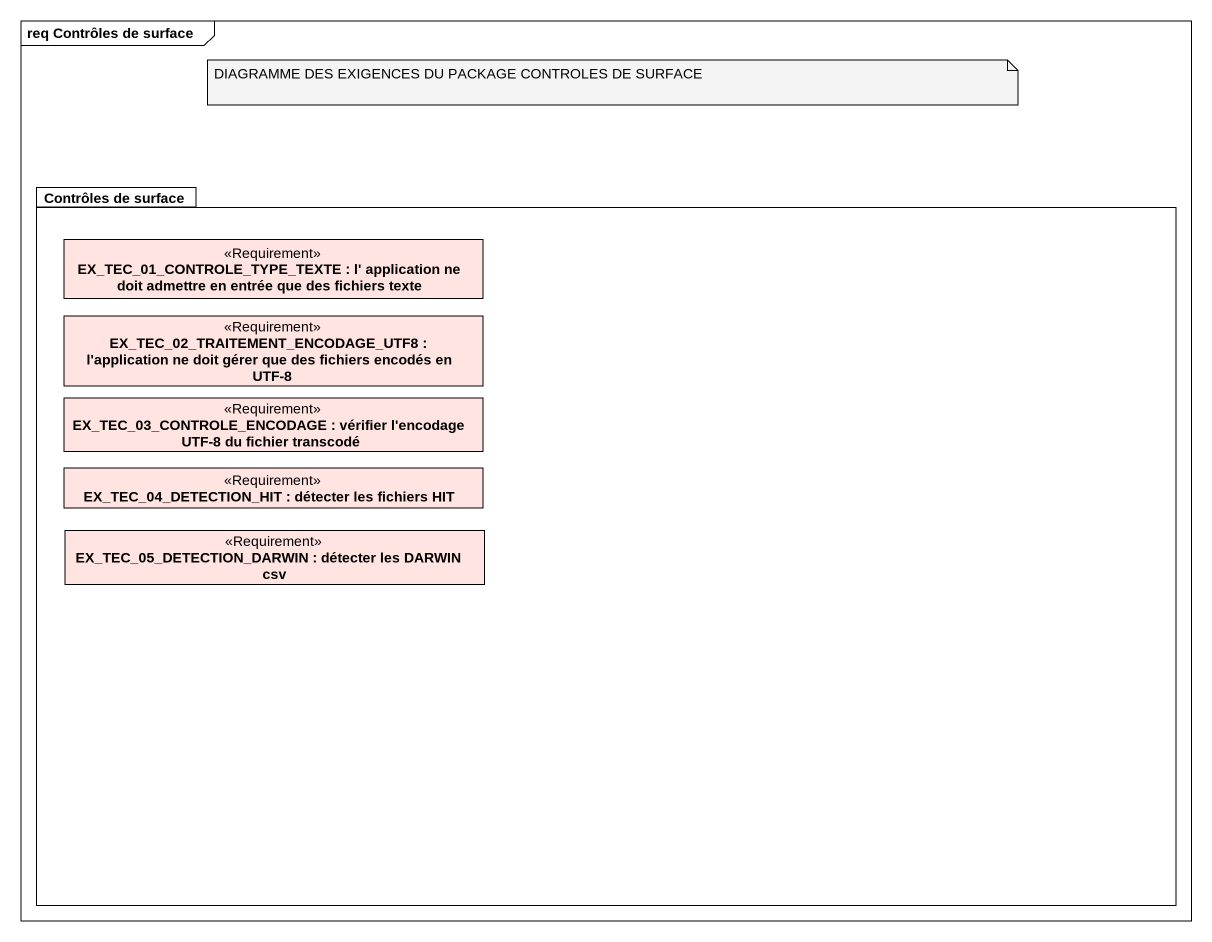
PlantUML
@startuml
mainframe req Contrôles de surface
hide circle
hide empty members
package "Contrôles de surface" as Contrôles_de_surface {
  class "EX_TEC_01_CONTROLE_TYPE_TEXTE : l' application ne doit admettre en entrée que des fichiers texte" as EX_TEC_01_CONTROLE_TYPE <<Requirement>> #FFE4E1
  class "EX_TEC_02_TRAITEMENT_ENCODAGE_UTF8 : l'application ne doit gérer que des fichiers encodés en UTF-8" as EX_TEC_02_TRAITEMENT <<Requirement>> #FFE4E1
  class "EX_TEC_03_CONTROLE_ENCODAGE : vérifier l'encodage UTF-8 du fichier transcodé" as EX_TEC_03_CONTROLE_ENCODAGE <<Requirement>> #FFE4E1
  class "EX_TEC_04_DETECTION_HIT : détecter les fichiers HIT" as EX_TEC_04_DETECTION_HIT <<Requirement>> #FFE4E1
  class "EX_TEC_05_DETECTION_DARWIN : détecter les DARWIN csv" as EX_TEC_05_DETECTION_DARWIN <<Requirement>> #FFE4E1
}
note as N1
  DIAGRAMME DES EXIGENCES DU PACKAGE CONTROLES DE SURFACE
end note
@enduml
